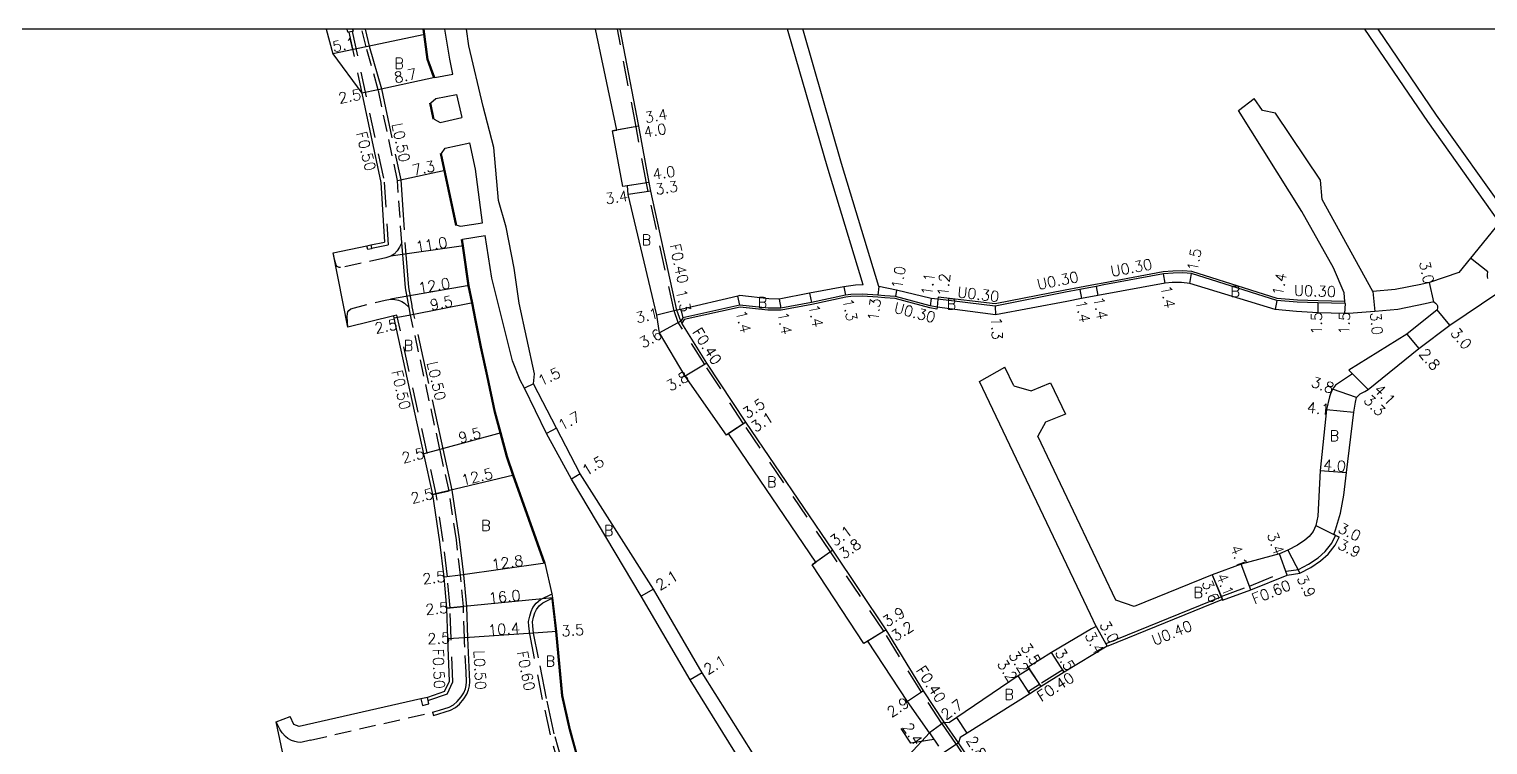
# Model space of a CAD drawing. Header units: metres. Extents: x -4000 to -3200, y -110400 to -109800.
# Drawn here: x -3722.8 to -3504, y -109907.3 to -109800 of the extents above; entities that cross this region are included whole.
import ezdxf

# ---------------------------------------------------------------- set-up
doc = ezdxf.new("R2010")
doc.units = ezdxf.units.M
doc.header["$LTSCALE"] = 2.5
for name, pattern in [('2213000', [1.5, 1, -0.5]), ('2227000', [2.5, 2, -0.5]), ('2232000', [2.5, 1.5, -1]), ('2233000', [4, 3, -1])]:
    doc.linetypes.add(name, pattern=pattern)
for name, color, linetype in [('2101000', 177, 'Continuous'), ('2101001', 1, 'Continuous'), ('2102000', 191, 'Continuous'), ('2102001', 191, 'Continuous'), ('2213000', 6, '2213000'), ('2227000', 3, '2227000'), ('2231000', 162, 'Continuous'), ('2232000', 4, '2232000'), ('2233000', 62, '2233000'), ('2235000', 7, 'Continuous'), ('6132000', 1, '6132000'), ('9201100', 215, 'Continuous'), ('9201500', 222, 'Continuous'), ('9201600', 215, 'Continuous'), ('9202100', 82, 'Continuous'), ('9203500', 155, 'Continuous'), ('999', 7, 'Continuous')]:
    doc.layers.add(name, color=color, linetype=linetype)
doc.styles.add('Dm_Anotation', font='txt.shx', dxfattribs={"bigfont": 'pscdm.shx'})
doc.linetypes.add('6132000', pattern='A,1e-07,[100,DM.shx,S=0.25,R=0,X=0,Y=0],0.05,[100,DM.shx,S=0.2,R=0,X=0,Y=0],0.05,[100,DM.shx,S=0.15,R=0,X=0,Y=0],0.05,[100,DM.shx,S=0.1,R=0,X=0,Y=0],0.05,[100,DM.shx,S=0.05,R=0,X=0,Y=0],4.8', length=5)

msp = doc.modelspace()

# ---------------------------------------------------------------- linework, layer by layer
at = {"layer": '2101000'}
for points in [[(-3678.22, -109800), (-3677.24, -109803.69), (-3672.87, -109809.6), (-3670.02, -109823), (-3669.48, -109831.91)], [(-3661.92, -109807.26), (-3662.94, -109804.53), (-3663.54, -109800)], [(-3587.73, -109905.47), (-3591.05, -109900.78), (-3596.98, -109891.72), (-3597.58, -109892.09), (-3605.35, -109880.32), (-3604.78, -109879.91), (-3617.87, -109860.62), (-3618.21, -109860.84), (-3624.38, -109852.02), (-3628.22, -109845.52), (-3628.65, -109842.86), (-3632.92, -109824.78), (-3633.06, -109823.48), (-3633.75, -109823.59), (-3635.3, -109815.24), (-3634.66, -109815.13), (-3637.86, -109800)], [(-3625.64, -109842.13), (-3629.55, -109824.27), (-3629.79, -109822.99), (-3631.36, -109814.56), (-3634.14, -109800)], [(-3662.03, -109813.47), (-3662.54, -109811.05)], [(-3658.63, -109829.4), (-3660.93, -109818.62)], [(-3502.25, -109828.99), (-3506.61, -109834.35), (-3508.35, -109836.47), (-3512.77, -109837.96), (-3514.07, -109838.26), (-3517.94, -109839.03), (-3521.24, -109839.31)], [(-3677.17, -109833.52), (-3672.12, -109832.46), (-3671.53, -109832.34), (-3669.48, -109831.91)], [(-3645.39, -109880.05), (-3650.08, -109866.88), (-3651.03, -109864.08), (-3651.99, -109860.53), (-3652.85, -109857.4), (-3653.96, -109851.95), (-3654.93, -109847.64), (-3655.74, -109843.64), (-3656.25, -109841.03), (-3656.76, -109838.43), (-3657.65, -109832.48), (-3657.79, -109831.5)], [(-3525.43, -109841.12), (-3529.49, -109841), (-3532.59, -109840.9), (-3535.65, -109840.65), (-3548.45, -109836.64), (-3549.75, -109836.55), (-3551.23, -109836.59), (-3552.65, -109836.69), (-3561.58, -109838.35), (-3562.75, -109838.57), (-3565.2, -109839.02), (-3567.36, -109839.42), (-3577.91, -109841.5), (-3586.48, -109840.47), (-3587.48, -109840.37), (-3592.68, -109839.11), (-3595.33, -109838.57)], [(-3504, -109837.38), (-3504.07, -109837.1), (-3504.09, -109836.77), (-3504.02, -109836.4)], [(-3597.72, -109838.35), (-3598.85, -109838.38), (-3600.59, -109838.61), (-3605.73, -109839.59), (-3610.28, -109840.45), (-3611.86, -109840.41), (-3616.2, -109839.93), (-3616.48, -109840), (-3625.05, -109842), (-3625.64, -109842.13)], [(-3512.12, -109840.89), (-3513.44, -109841.19), (-3517.52, -109842.01), (-3520.99, -109842.3), (-3524.88, -109842.62), (-3525.49, -109842.62), (-3529.51, -109842.5), (-3532.69, -109842.3), (-3535.91, -109842.03), (-3548.73, -109838.11), (-3549.98, -109837.99), (-3551.35, -109838), (-3552.39, -109838.07), (-3562.5, -109839.94), (-3564.94, -109840.39), (-3567.13, -109840.8), (-3577.86, -109842.8), (-3586.59, -109841.66), (-3587.63, -109841.46), (-3592.85, -109840.09), (-3594.44, -109839.95), (-3595.49, -109839.86), (-3597.78, -109839.71), (-3599.57, -109839.79), (-3600.34, -109839.89), (-3605.46, -109840.96), (-3610.02, -109841.83), (-3611.96, -109841.81), (-3616.17, -109841.36), (-3624.76, -109843.26), (-3625.06, -109843.79)], [(-3512.12, -109840.89), (-3511.85, -109841.08), (-3511.68, -109841.27), (-3511.59, -109841.46), (-3511.56, -109841.78), (-3511.64, -109842.08), (-3516.18, -109845.72), (-3524.85, -109851.11), (-3524.29, -109851.67), (-3526.85, -109853.35), (-3527.3, -109853.96), (-3527.59, -109854.65), (-3527.74, -109855.13), (-3528.21, -109857), (-3529.17, -109866.16), (-3529.51, -109872.98), (-3529.8, -109874.4), (-3530.23, -109875.28), (-3530.82, -109876.03), (-3531.47, -109876.61), (-3532.57, -109877.33), (-3534.01, -109878.1), (-3535.24, -109878.63), (-3541.03, -109880.22), (-3545.34, -109881.79), (-3557.06, -109886.56)], [(-3543.79, -109885.59), (-3539.55, -109884.04), (-3534.09, -109881.83), (-3532.23, -109881.57), (-3530.58, -109880.69), (-3529.09, -109879.72), (-3527.97, -109878.72), (-3526.91, -109877.36), (-3526.31, -109876.14), (-3526.85, -109875.88), (-3527.12, -109875.74), (-3526.86, -109875.05), (-3526.13, -109872.57), (-3525.6, -109869.88), (-3525.19, -109866.47), (-3524.13, -109857.41), (-3523.88, -109855.92), (-3523.71, -109855.22), (-3523.16, -109854.69), (-3522.47, -109854.31), (-3521.97, -109854.03), (-3514.36, -109847.85), (-3509.7, -109844.37), (-3502.52, -109839.54)], [(-3668.1, -109842.97), (-3674.97, -109844.65)], [(-3659.75, -109897.75), (-3659.98, -109891.37), (-3660.14, -109886.8), (-3660.54, -109882.14), (-3661.18, -109876.87), (-3662.24, -109869.78), (-3663.59, -109863.64), (-3668.03, -109843.34), (-3668.1, -109842.97)], [(-3585.56, -109903.87), (-3588.63, -109899.18), (-3594.27, -109890.02), (-3602.25, -109878.12), (-3615.28, -109858.92), (-3621.12, -109850.06), (-3624.88, -109844.08), (-3625.06, -109843.79)], [(-3600.21, -109931.6), (-3601.64, -109929.16), (-3609.54, -109916.03), (-3614.05, -109908.87), (-3621.85, -109896.5), (-3629.16, -109883.93), (-3640.13, -109866.66), (-3643.7, -109859.79), (-3647.14, -109853.17), (-3646.97, -109851.65)], [(-3601.24, -109936.25), (-3604.46, -109930.89), (-3611.73, -109917.42), (-3612.07, -109917.63), (-3615.09, -109912.65), (-3614.49, -109912.29), (-3623.66, -109897.55), (-3630.97, -109885), (-3641.41, -109867.45), (-3645.19, -109860.61), (-3648.49, -109853.82), (-3649.15, -109852.63)], [(-3644.22, -109885.27), (-3644.35, -109884.66), (-3645.39, -109880.05)], [(-3607.24, -109952.89), (-3609.88, -109955.03), (-3610.01, -109954.88), (-3612.68, -109951.22), (-3615.16, -109947.48), (-3618.5, -109942.28), (-3620.66, -109939.15), (-3621.26, -109938.27), (-3623.07, -109935.65), (-3625.38, -109932.6), (-3629.1, -109927.71), (-3630, -109926.52), (-3632.69, -109922.56), (-3636.05, -109917.62), (-3636.39, -109917.13), (-3638.46, -109913.83), (-3640.26, -109909.85), (-3641.59, -109905.03), (-3642.71, -109899.89), (-3643.62, -109890.28), (-3644.22, -109885.27)], [(-3543.98, -109885.12), (-3561.3, -109892.16)], [(-3543.98, -109885.12), (-3543.83, -109885.49), (-3543.79, -109885.59)], [(-3562.75, -109889.54), (-3563.45, -109889.9), (-3569.43, -109893.43), (-3572.94, -109895.64), (-3572.77, -109895.89), (-3574.44, -109896.93), (-3583.63, -109903.19), (-3584.76, -109903.93)], [(-3561.3, -109892.16), (-3561.1, -109892.51), (-3567.56, -109896.39), (-3571.02, -109898.56), (-3572.7, -109899.62), (-3582.12, -109905.55), (-3583.15, -109906.2)], [(-3585.56, -109903.87), (-3584.76, -109903.93)], [(-3600.21, -109931.6), (-3600.05, -109930.91), (-3599.17, -109927.9), (-3596.78, -109922.09), (-3595.09, -109917.33), (-3592.87, -109912.57), (-3592.42, -109910.9), (-3590.8, -109908.79), (-3587.73, -109905.47)], [(-3583.15, -109906.2), (-3583.38, -109906.97)], [(-3546.79, -109961.93), (-3547.08, -109961.51), (-3548.37, -109959.64), (-3557.29, -109946.33), (-3562.78, -109938.07), (-3564.54, -109935.4), (-3583.38, -109906.97)]]:
    msp.add_lwpolyline(points, dxfattribs=at)
at = {"layer": '2101001'}
msp.add_lwpolyline([(-3674.97, -109844.65), (-3677.17, -109833.52)], dxfattribs=at)
at = {"layer": '2102000'}
for points in [[(-3659.21, -109806.73), (-3659.7, -109804.5), (-3660.43, -109800)], [(-3646.97, -109851.65), (-3649.27, -109841.05), (-3650.05, -109835.84), (-3651.21, -109829.69), (-3652.4, -109825.68), (-3653.09, -109817.76), (-3654.7, -109811.61), (-3656.85, -109802.52), (-3657.17, -109800)], [(-3597.72, -109838.35), (-3603.08, -109820.53), (-3608.82, -109800.68), (-3609.03, -109800)], [(-3595.33, -109838.57), (-3600.92, -109820.15), (-3606.66, -109800.3), (-3606.75, -109800)], [(-3502.25, -109828.99), (-3513, -109813.86), (-3522.44, -109800)], [(-3501.19, -109827.69), (-3511.72, -109812.87), (-3520.49, -109800)], [(-3661.92, -109807.26), (-3659.21, -109806.73)], [(-3662.54, -109811.05), (-3661.79, -109810.39)], [(-3661.79, -109810.39), (-3658.67, -109809.81)], [(-3658.67, -109809.81), (-3657.87, -109813.26)], [(-3521.24, -109839.31), (-3528.87, -109825.51), (-3529.1, -109822.62), (-3535.87, -109812.59), (-3537.83, -109812.18), (-3539.05, -109810.37)], [(-3525.43, -109841.12), (-3525.45, -109840.82), (-3525.56, -109839.54), (-3527.15, -109835.76), (-3531.89, -109827.34), (-3541.43, -109812.19)], [(-3662.03, -109813.47), (-3661.15, -109813.97)], [(-3661.15, -109813.97), (-3657.87, -109813.26)], [(-3660.39, -109817.86), (-3656.69, -109817.05)], [(-3654.77, -109829.02), (-3655.82, -109820.99), (-3656.69, -109817.05)], [(-3660.93, -109818.62), (-3660.39, -109817.86)], [(-3658.63, -109829.4), (-3658.1, -109829.55)], [(-3658.1, -109829.55), (-3654.77, -109829.02)], [(-3657.79, -109831.5), (-3654.39, -109830.95)], [(-3649.15, -109852.63), (-3650.27, -109849.71), (-3653.37, -109837.33), (-3654.39, -109830.95)], [(-3575.1, -109853.46), (-3576.44, -109850.65)], [(-3562.75, -109889.54), (-3563.59, -109887.76), (-3580.24, -109852.83)], [(-3575.1, -109853.46), (-3572.48, -109854.24), (-3569.6, -109853)], [(-3567.33, -109857.69), (-3570.33, -109858.93), (-3571.51, -109860.99)], [(-3557.06, -109886.56), (-3559.79, -109885.59), (-3571.51, -109860.99)], [(-3660.46, -109899.3), (-3659.75, -109897.75)], [(-3660.46, -109899.3), (-3663.03, -109900.17), (-3664.01, -109900.39), (-3682.29, -109904.53)], [(-3682.29, -109904.53), (-3683.05, -109904.26), (-3683.63, -109903.05)]]:
    msp.add_lwpolyline(points, dxfattribs=at)
at = {"layer": '2102001'}
for points in [[(-3541.43, -109812.19), (-3539.05, -109810.37)], [(-3580.24, -109852.83), (-3576.44, -109850.65)], [(-3569.6, -109853), (-3567.33, -109857.69)], [(-3679.27, -109923.86), (-3681.45, -109923.9), (-3685.74, -109903.83), (-3683.63, -109903.05)]]:
    msp.add_lwpolyline(points, dxfattribs=at)
at = {"layer": '2213000'}
for points in [[(-3666.89, -109831.99), (-3667.53, -109822.66), (-3670.42, -109809.08), (-3672.24, -109802.66), (-3672.9, -109800)], [(-3666.89, -109831.99), (-3667.22, -109832.66), (-3667.59, -109833.22), (-3668.04, -109833.74), (-3668.53, -109834.05), (-3669.3, -109834.29), (-3676.07, -109835.75), (-3676.15, -109835.75), (-3676.27, -109835.73), (-3676.39, -109835.7), (-3676.59, -109835.58), (-3676.71, -109835.37), (-3676.82, -109835.05), (-3676.91, -109834.66), (-3677.17, -109833.52)], [(-3674.97, -109844.65), (-3675.1, -109843.06), (-3675.04, -109842.61), (-3674.96, -109842.36), (-3674.81, -109842.15), (-3674.53, -109841.9), (-3669.37, -109840.6), (-3668.58, -109840.49), (-3667.95, -109840.52), (-3667.38, -109840.62), (-3666.88, -109840.83), (-3666.49, -109841.07), (-3665.8, -109841.72)], [(-3657.46, -109891.77), (-3657.48, -109891.26), (-3657.65, -109886.56), (-3658.06, -109881.83), (-3658.7, -109876.53), (-3659.8, -109869.2), (-3661.16, -109863.02), (-3665.57, -109842.86), (-3665.8, -109841.72)], [(-3647.11, -109890.52), (-3647.23, -109889.45), (-3647.26, -109888.83), (-3647.12, -109888.14), (-3646.91, -109887.5), (-3646.7, -109887.02), (-3646.27, -109886.44), (-3645.74, -109886), (-3644.22, -109885.27)], [(-3657.25, -109896.4), (-3657.46, -109891.77)], [(-3661.22, -109902.08), (-3659.78, -109901.64), (-3659.14, -109901.27), (-3658.57, -109900.81), (-3657.97, -109900.11), (-3657.59, -109899.48), (-3657.34, -109898.87), (-3657.23, -109898.39), (-3657.19, -109897.83)], [(-3657.19, -109897.83), (-3657.25, -109896.4)], [(-3680.56, -109906.58), (-3662.27, -109902.4), (-3661.22, -109902.08)], [(-3680.56, -109906.58), (-3682, -109906.91), (-3682.52, -109906.86), (-3682.93, -109906.79), (-3683.41, -109906.63), (-3683.98, -109906.33), (-3684.31, -109906.06), (-3684.81, -109905.47), (-3685.14, -109905.02), (-3685.74, -109903.83), (-3683.63, -109903.05)]]:
    msp.add_lwpolyline(points, dxfattribs=at)
at = {"layer": '2227000'}
msp.add_lwpolyline([(-3601.67, -109982.59), (-3602.69, -109980.03), (-3605.86, -109971.87), (-3606.18, -109971.04), (-3610.18, -109961.63), (-3613.09, -109956.01), (-3615.1, -109952.62), (-3617.3, -109948.77), (-3620.59, -109943.66), (-3625.09, -109937.12), (-3632.03, -109927.98), (-3638.47, -109918.51), (-3640.67, -109915.02), (-3642.54, -109910.88), (-3644.02, -109905.63), (-3645.17, -109900.36), (-3647.11, -109890.52)], dxfattribs=at)
at = {"layer": '2231000'}
for points in [[(-3525.45, -109840.82), (-3529.48, -109840.7), (-3532.57, -109840.6), (-3535.59, -109840.36), (-3548.4, -109836.34), (-3549.75, -109836.25), (-3551.24, -109836.29), (-3552.69, -109836.4), (-3561.68, -109838.06), (-3562.85, -109838.28), (-3565.25, -109838.72), (-3567.42, -109839.12), (-3577.92, -109841.19), (-3586.44, -109840.17), (-3586.48, -109840.47)], [(-3586.59, -109841.66), (-3586.64, -109841.96), (-3587.7, -109841.75), (-3592.9, -109840.39), (-3594.46, -109840.25), (-3595.51, -109840.16), (-3597.79, -109840.01), (-3599.54, -109840.08), (-3600.29, -109840.18), (-3605.4, -109841.25), (-3610, -109842.13), (-3611.98, -109842.11), (-3616.15, -109841.66), (-3624.56, -109843.53), (-3624.88, -109844.08)], [(-3543.83, -109885.49), (-3561, -109892.47), (-3561.1, -109892.51)]]:
    msp.add_lwpolyline(points, dxfattribs=at)
at = {"layer": '2232000'}
for points in [[(-3626.03, -109842.24), (-3629.95, -109824.35), (-3630.19, -109823.07), (-3631.75, -109814.63), (-3634.54, -109800)], [(-3674.82, -109800.44), (-3672.87, -109809.6)], [(-3674.33, -109800.34), (-3669.52, -109822.93), (-3668.95, -109832.31)], [(-3671.43, -109832.83), (-3668.95, -109832.31)], [(-3659.25, -109897.85), (-3659.48, -109891.35), (-3659.64, -109886.77), (-3660.05, -109882.08), (-3660.68, -109876.8), (-3661.74, -109869.69), (-3663.1, -109863.52), (-3667.61, -109842.87), (-3668.1, -109842.97)], [(-3625.42, -109843.97), (-3626.03, -109842.24)], [(-3625.06, -109843.79), (-3625.64, -109842.13)], [(-3585.89, -109904.09), (-3588.97, -109899.39), (-3594.61, -109890.24), (-3602.59, -109878.34), (-3615.62, -109859.14), (-3621.46, -109850.28), (-3625.42, -109843.97)], [(-3544.02, -109885.03), (-3539.76, -109883.48), (-3534.25, -109881.25), (-3532.41, -109880.99), (-3530.89, -109880.18), (-3529.46, -109879.24), (-3528.41, -109878.3), (-3527.42, -109877.04), (-3526.85, -109875.88)], [(-3643.1, -109911.09), (-3644.6, -109905.77), (-3645.76, -109900.48), (-3647.7, -109890.62), (-3647.83, -109889.49), (-3647.86, -109888.78), (-3647.7, -109887.99), (-3647.47, -109887.28), (-3647.22, -109886.71), (-3646.71, -109886.03), (-3646.07, -109885.49), (-3644.35, -109884.66)], [(-3543.98, -109885.12), (-3544.02, -109885.03)], [(-3567.56, -109896.39), (-3567.77, -109896.05), (-3571.23, -109898.22), (-3572.91, -109899.28), (-3572.7, -109899.62)], [(-3660.09, -109899.7), (-3659.25, -109897.85)], [(-3660.09, -109899.7), (-3662.9, -109900.66), (-3662.92, -109900.66)], [(-3583.71, -109907.19), (-3583.8, -109907.07), (-3585.81, -109904.2), (-3585.89, -109904.09)], [(-3583.38, -109906.97), (-3585.56, -109903.87)], [(-3547.1, -109962.19), (-3547.41, -109961.73), (-3548.7, -109959.86), (-3557.62, -109946.55), (-3563.11, -109938.29), (-3564.88, -109935.62), (-3583.71, -109907.19)]]:
    msp.add_lwpolyline(points, dxfattribs=at)
at = {"layer": '2233000'}
for points in [[(-3672.39, -109800), (-3671.76, -109802.53), (-3669.94, -109808.96), (-3667.04, -109822.59), (-3666.39, -109831.96)], [(-3665.8, -109841.72), (-3666.32, -109838.79), (-3666.54, -109836.28), (-3666.89, -109831.99)], [(-3665.31, -109841.62), (-3665.34, -109841.42), (-3665.83, -109838.73), (-3666.05, -109836.23), (-3666.39, -109831.96)], [(-3662.27, -109902.4), (-3662.14, -109902.89), (-3659.57, -109902.1), (-3658.85, -109901.68), (-3658.22, -109901.17), (-3657.57, -109900.4), (-3657.14, -109899.71), (-3656.86, -109899.02), (-3656.73, -109898.46), (-3656.69, -109897.83), (-3656.98, -109891.24), (-3657.15, -109886.53), (-3657.56, -109881.78), (-3658.21, -109876.47), (-3659.31, -109869.11), (-3660.68, -109862.9), (-3660.68, -109862.89), (-3665.08, -109842.76), (-3665.31, -109841.62)]]:
    msp.add_lwpolyline(points, dxfattribs=at)
at = {"layer": '2235000'}
for points in [[(-3674.19, -109800.31), (-3674.34, -109800.34), (-3674.83, -109800.44), (-3674.97, -109800.47), (-3675.07, -109800)], [(-3674.26, -109800), (-3674.19, -109800.31)]]:
    msp.add_lwpolyline(points, dxfattribs=at)
for points in [[(-3671.41, -109832.93), (-3671.99, -109833.05), (-3672.12, -109832.46), (-3671.53, -109832.34), (-3671.43, -109832.83)], [(-3663.03, -109900.17), (-3664.01, -109900.39), (-3663.79, -109901.37), (-3662.81, -109901.15), (-3662.92, -109900.66)]]:
    msp.add_lwpolyline(points, close=True, dxfattribs=at)
at = {"layer": '6132000'}
for points in [[(-3662.06, -109807.32), (-3663.09, -109804.56), (-3663.7, -109800)], [(-3662.17, -109813.5), (-3662.69, -109811.08)], [(-3658.78, -109829.43), (-3661.08, -109818.65)], [(-3645.53, -109880.1), (-3650.22, -109866.92), (-3651.18, -109864.13), (-3652.14, -109860.57), (-3652.99, -109857.43), (-3654.11, -109851.98), (-3655.08, -109847.68), (-3655.89, -109843.67), (-3656.4, -109841.06), (-3656.91, -109838.46), (-3657.79, -109832.5), (-3657.94, -109831.52)], [(-3636.18, -109917.7), (-3636.51, -109917.21), (-3638.59, -109913.9), (-3640.4, -109909.9), (-3641.74, -109905.06), (-3642.86, -109899.92), (-3643.76, -109890.29), (-3644.35, -109885.42)]]:
    msp.add_lwpolyline(points, dxfattribs=at)
at = {"layer": '9201100'}
for points in [[(-3663.44, -109800.79), (-3672.24, -109802.66)], [(-3672.24, -109802.66), (-3677.24, -109803.69)], [(-3661.92, -109807.26), (-3670.42, -109809.08)], [(-3670.42, -109809.08), (-3672.87, -109809.6)], [(-3631.36, -109814.56), (-3635.3, -109815.24)], [(-3631.36, -109814.56), (-3634.66, -109815.13)], [(-3667.53, -109822.66), (-3660.39, -109821.14)], [(-3629.79, -109822.99), (-3633.75, -109823.59)], [(-3629.79, -109822.99), (-3633.06, -109823.48)], [(-3629.55, -109824.27), (-3632.92, -109824.78)], [(-3657.65, -109832.48), (-3668.53, -109834.05)], [(-3504.02, -109836.4), (-3506.61, -109834.35)], [(-3552.39, -109838.07), (-3552.65, -109836.69)], [(-3548.73, -109838.11), (-3548.45, -109836.64)], [(-3656.76, -109838.43), (-3668.58, -109840.49)], [(-3600.59, -109838.61), (-3600.34, -109839.89)], [(-3595.33, -109838.57), (-3595.49, -109839.86)], [(-3592.68, -109839.11), (-3592.85, -109840.09)], [(-3565.2, -109839.02), (-3564.94, -109840.39)], [(-3562.75, -109838.57), (-3562.5, -109839.94)], [(-3521.24, -109839.31), (-3520.99, -109842.3)], [(-3512.12, -109840.89), (-3512.77, -109837.96)], [(-3656.25, -109841.03), (-3665.57, -109842.86)], [(-3616.17, -109841.36), (-3616.48, -109840)], [(-3610.28, -109840.45), (-3610.02, -109841.83)], [(-3605.73, -109839.59), (-3605.46, -109840.96)], [(-3587.48, -109840.37), (-3587.63, -109841.46)], [(-3586.48, -109840.47), (-3586.59, -109841.66)], [(-3577.91, -109841.5), (-3577.86, -109842.8)], [(-3535.65, -109840.65), (-3535.91, -109842.03)], [(-3529.49, -109841), (-3529.51, -109842.5)], [(-3525.43, -109841.12), (-3525.49, -109842.62)], [(-3665.57, -109842.86), (-3668.03, -109843.34)], [(-3625.64, -109842.13), (-3628.65, -109842.86)], [(-3625.06, -109843.79), (-3628.22, -109845.52)], [(-3625.05, -109842), (-3624.76, -109843.26)], [(-3509.7, -109844.37), (-3511.64, -109842.08)], [(-3516.18, -109845.72), (-3514.36, -109847.85)], [(-3621.12, -109850.06), (-3624.38, -109852.02)], [(-3521.97, -109854.03), (-3524.85, -109851.11)], [(-3521.97, -109854.03), (-3524.29, -109851.67)], [(-3647.14, -109853.17), (-3648.49, -109853.82)], [(-3523.71, -109855.22), (-3527.3, -109853.96)], [(-3615.28, -109858.92), (-3618.21, -109860.84)], [(-3615.28, -109858.92), (-3617.87, -109860.62)], [(-3528.21, -109857), (-3524.13, -109857.41)], [(-3651.99, -109860.53), (-3661.16, -109863.02)], [(-3643.7, -109859.79), (-3645.19, -109860.61)], [(-3661.16, -109863.02), (-3663.59, -109863.64)], [(-3650.08, -109866.88), (-3662.24, -109869.78)], [(-3640.13, -109866.66), (-3641.41, -109867.45)], [(-3529.17, -109866.16), (-3525.19, -109866.47)], [(-3662.24, -109869.78), (-3659.8, -109869.2)], [(-3529.8, -109874.4), (-3527.12, -109875.74)], [(-3529.8, -109874.4), (-3526.31, -109876.14)], [(-3602.25, -109878.12), (-3605.35, -109880.32)], [(-3602.25, -109878.12), (-3604.78, -109879.91)], [(-3534.09, -109881.83), (-3535.24, -109878.63)], [(-3534.01, -109878.1), (-3532.23, -109881.57)], [(-3645.39, -109880.05), (-3658.06, -109881.83)], [(-3539.55, -109884.04), (-3541.03, -109880.22)], [(-3658.06, -109881.83), (-3660.54, -109882.14)], [(-3545.34, -109881.79), (-3543.79, -109885.59)], [(-3545.34, -109881.79), (-3543.98, -109885.12)], [(-3644.22, -109885.27), (-3660.14, -109886.8)], [(-3629.16, -109883.93), (-3630.97, -109885)], [(-3660.14, -109886.8), (-3657.65, -109886.56)], [(-3562.75, -109889.54), (-3561.3, -109892.16)], [(-3562.75, -109889.54), (-3561.1, -109892.51)], [(-3657.48, -109891.26), (-3659.98, -109891.37)], [(-3647.11, -109890.52), (-3657.48, -109891.26)], [(-3643.62, -109890.28), (-3647.11, -109890.52)], [(-3594.27, -109890.02), (-3597.58, -109892.09)], [(-3594.27, -109890.02), (-3596.98, -109891.72)], [(-3567.56, -109896.39), (-3569.43, -109893.43)], [(-3571.02, -109898.56), (-3572.94, -109895.64)], [(-3571.02, -109898.56), (-3572.77, -109895.89)], [(-3621.85, -109896.5), (-3623.66, -109897.55)], [(-3572.7, -109899.62), (-3574.44, -109896.93)], [(-3588.63, -109899.18), (-3591.05, -109900.78)], [(-3585.56, -109903.87), (-3587.73, -109905.47)], [(-3582.12, -109905.55), (-3583.63, -109903.19)], [(-3587.73, -109905.47), (-3586.41, -109907.48)], [(-3583.38, -109906.97), (-3585.71, -109908.51)]]:
    msp.add_lwpolyline(points, dxfattribs=at)
at = {"layer": '9201600'}
msp.add_lwpolyline([(-3587.08, -109906.46), (-3590.56, -109907.02), (-3591.99, -109904.84)], dxfattribs=at)
at = {"layer": '999'}
msp.add_lwpolyline([(-4000, -110400), (-3200, -110400), (-3200, -109800), (-4000, -109800)], close=True, dxfattribs=at)

# ---------------------------------------------------------------- texts
at = {"layer": '9201500', "style": 'Dm_Anotation'}
for s, rotation, p in [('5.1', 11.6814, (-3677.1, -109803.46)), ('8.7', 10.8653, (-3667.88, -109808.08)), ('2.5', 10.8691, (-3676.23, -109811.17)), ('3.4', 9.8381, (-3630.31, -109814.06)), ('4.0', 9.8381, (-3630.47, -109816.25)), ('7.3', 12.4889, (-3665.12, -109821.97)), ('4.0', 8.5265, (-3629.15, -109822.57)), ('3.3', 8.5265, (-3628.75, -109824.82)), ('3.4', 8.5968, (-3636.25, -109826.24)), ('11.0', 8.2231, (-3664.69, -109833.4)), ('1.5', 79.5838, (-3547.57, -109836.38)), ('3.0', 282.4627, (-3514.34, -109834.96)), ('1.0', 80.4396, (-3591.88, -109839.03)), ('1.1', 82.0468, (-3587.41, -109840.01)), ('1.2', 84.6903, (-3584.96, -109840.08)), ('1.4', 79.1596, (-3534.8, -109840.05)), ('12.0', 9.8807, (-3664.26, -109839.64)), ('1.3', 283.0563, (-3625.8, -109839.21)), ('1.4', 280.4879, (-3553.08, -109838.56)), ('9.5', 11.0986, (-3662.5, -109842.16)), ('1.4', 281.32, (-3605.91, -109841.43)), ('1.3', 281.0542, (-3600.79, -109840.53)), ('1.3', 82.9578, (-3595.45, -109843.84)), ('1.4', 280.4953, (-3565.83, -109840.74)), ('1.4', 280.4954, (-3563.18, -109840.28)), ('2.5', 11.0987, (-3670.78, -109845.64)), ('3.1', 13.5872, (-3631.6, -109844.1)), ('1.4', 283.0462, (-3616.81, -109842.33)), ('1.4', 280.7491, (-3610.55, -109842.54)), ('1.3', 272.203, (-3578.51, -109843.17)), ('1.5', 89.2385, (-3528.93, -109845.82)), ('1.5', 87.671, (-3524.82, -109845.82)), ('3.0', 274.7764, (-3521.66, -109842.5)), ('3.6', 28.6069, (-3630.7, -109847.87)), ('3.0', 310.2454, (-3509.73, -109845.58)), ('2.8', 310.5847, (-3514.46, -109848.71)), ('1.5', 25.6274, (-3645.99, -109853.55)), ('3.8', 30.9885, (-3626.59, -109854.33)), ('3.8', 340.7504, (-3530.66, -109853.54)), ('4.1', 314.585, (-3521.22, -109854.13)), ('3.5', 33.3657, (-3615.08, -109858.45)), ('4.1', 354.3143, (-3531.2, -109857.49)), ('3.3', 314.585, (-3522.78, -109855.73)), ('1.7', 28.7466, (-3642.89, -109860.25)), ('3.1', 33.3657, (-3613.83, -109860.49)), ('9.5', 15.1702, (-3658.15, -109862.1)), ('2.5', 14.266, (-3666.67, -109865.11)), ('1.5', 31.7043, (-3639.24, -109867.03)), ('4.0', 355.5231, (-3528.77, -109866.09)), ('12.5', 13.4482, (-3657.74, -109868.42)), ('2.5', 13.4482, (-3665.33, -109871.15)), ('3.0', 333.4504, (-3526.64, -109875.32)), ('3.1', 35.3179, (-3601.96, -109877.6)), ('3.8', 35.3179, (-3600.61, -109879.53)), ('3.4', 289.7861, (-3537.16, -109875.74)), ('3.9', 333.4504, (-3526.68, -109877.77)), ('4.1', 291.2419, (-3542.68, -109877.7)), ('12.8', 7.9813, (-3653.32, -109881.07)), ('2.5', 7.0035, (-3663.69, -109883.24)), ('2.1', 30.9141, (-3628.21, -109884.19)), ('3.6', 292.2245, (-3546.96, -109882.99)), ('4.1', 292.2245, (-3544.79, -109881.94)), ('3.9', 297.2813, (-3532.73, -109882.34)), ('16.0', 5.5122, (-3653.78, -109886.09)), ('2.5', 5.5122, (-3663.28, -109887.82)), ('3.9', 31.9857, (-3594.13, -109889.68)), ('10.4', 4.038, (-3653.9, -109890.9)), ('3.5', 4.038, (-3642.91, -109891.03)), ('3.2', 31.9857, (-3592.86, -109891.82)), ('3.0', 299.0881, (-3562.3, -109889.26)), ('2.5', 2.5733, (-3663.02, -109892.2)), ('3.4', 299.0881, (-3564.54, -109890.88)), ('2.1', 30.1552, (-3621.03, -109896.85)), ('3.2', 303.2847, (-3575.96, -109893.86)), ('3.5', 303.2847, (-3574.16, -109892.68)), ('3.5', 302.2468, (-3569.02, -109893.47)), ('3.2', 302.9693, (-3577.68, -109895.15)), ('2.9', 33.4054, (-3593.46, -109903.27)), ('2.7', 36.44, (-3585.29, -109903.65)), ('2.4', 303.3378, (-3591.89, -109904.63)), ('2.8', 302.6685, (-3582.31, -109906.61))]:
    msp.add_text(s, height=1.6, rotation=rotation, dxfattribs=at).set_placement(p)
at = {"layer": '9202100', "style": 'Dm_Anotation'}
for p in [(-3667.99, -109805.92), (-3630.91, -109832.39), (-3542.61, -109840.11), (-3613.53, -109841.77), (-3585.18, -109842.03), (-3666.6, -109848.2), (-3527.76, -109861.74), (-3612.13, -109868.67), (-3654.99, -109875.21), (-3636.58, -109875.94), (-3548.16, -109885.24), (-3645.33, -109895.53), (-3576.54, -109900.53)]:
    msp.add_text('B', height=1.6, dxfattribs=at).set_placement(p)
at = {"layer": '9203500', "style": 'Dm_Anotation'}
for s, rotation, p in [('L0.50', 281.6239, (-3668.39, -109814.22)), ('F0.50', 283.8647, (-3673.74, -109815.56)), ('F0.40', 282.3552, (-3626.71, -109832.37)), ('U0.30', 10.4913, (-3560.43, -109837.12)), ('U0.30', 11.1437, (-3571.45, -109839.08)), ('U0.30', 353.1672, (-3583.65, -109840.17)), ('U0.30', 358.2518, (-3533.12, -109839.96)), ('U0.30', 345.3649, (-3593.2, -109842.46)), ('F0.40', 302.1538, (-3623.39, -109845.39)), ('L0.50', 282.7, (-3663.12, -109849.99)), ('F0.50', 282.7, (-3668.42, -109851.3)), ('F0.60', 22.0132, (-3538.99, -109886.24)), ('U0.40', 22.1096, (-3554.02, -109892.43)), ('F0.50', 272.0521, (-3662.24, -109892.9)), ('L0.50', 272.5624, (-3656.09, -109893.13)), ('F0.60', 281.1363, (-3649.62, -109893.39)), ('F0.40', 303.2225, (-3589.85, -109896.11)), ('F0.40', 32.1804, (-3570.98, -109900.87))]:
    msp.add_text(s, height=1.6, rotation=rotation, dxfattribs=at).set_placement(p)

doc.saveas('drawing.dxf')
